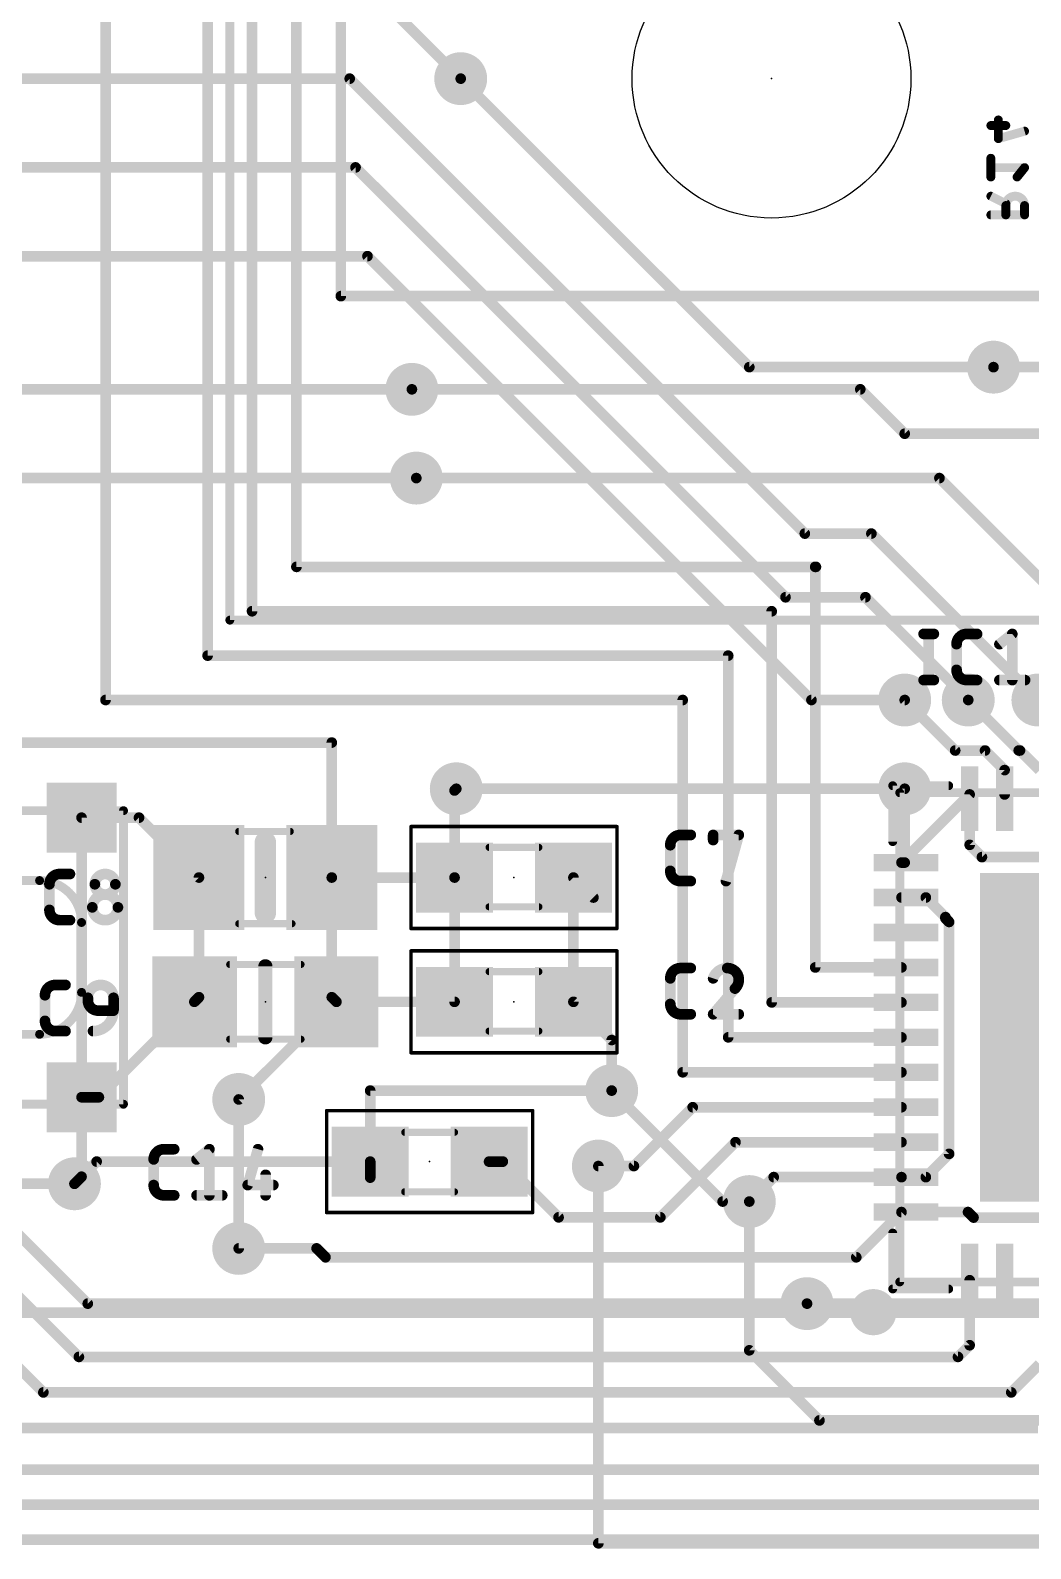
# Model space of a CAD drawing. Extents: x -5 to 151, y -26 to 100.
# Drawn here: x 58.62 to 72.92, y 1.19 to 22.92 of the extents above; entities that cross this region are included whole.
import ezdxf

# ---------------------------------------------------------------- set-up
doc = ezdxf.new("R2010")
doc.units = 0
for name, color, linetype in [('1', 12, 'CONTINUOUS'), ('16', 132, 'CONTINUOUS'), ('18', 110, 'CONTINUOUS'), ('20', 31, 'CONTINUOUS'), ('21', 253, 'CONTINUOUS'), ('23', 53, 'CONTINUOUS'), ('25', 253, 'CONTINUOUS'), ('26', 253, 'CONTINUOUS'), ('39', 12, 'CONTINUOUS'), ('51', 253, 'CONTINUOUS')]:
    doc.layers.add(name, color=color, linetype=linetype)

# ---------------------------------------------------------------- blocks, each defined once
blk = doc.blocks.new('RECT')
blk.add_solid([(-0.5, -0.5), (0.5, -0.5), (-0.5, 0.5), (0.5, 0.5)])
blk = doc.blocks.new('ROUNDV')
at = {"const_width": 0.5}
blk.add_lwpolyline([(0, -0.25, 1), (0, 0.25, 1), (0, -0.25)], format="xyb", dxfattribs=at)

msp = doc.modelspace()

# ---------------------------------------------------------------- linework, layer by layer
at = {"layer": '1', "const_width": 0.1524}
for points in [[(63.0555, 87.4395), (63.0555, 19.1135)], [(62.4205, 15.24), (62.4205, 72.39)], [(61.7855, 46.99), (61.7855, 14.605)], [(61.1505, 13.97), (61.1505, 35.56)], [(59.69, 13.335), (59.69, 24.765)], [(64.77, 22.225), (63.6905, 23.3045)], [(80.645, 19.1135), (63.0555, 19.1135)], [(74.93, 18.0975), (72.39, 18.0975)], [(64.0715, 17.78), (70.485, 17.78)], [(70.485, 17.78), (71.12, 17.145)], [(71.12, 17.145), (73.2482, 17.145)], [(71.617, 16.51), (64.135, 16.51)], [(74.5406, 13.5864), (71.617, 16.51)], [(69.8401, 15.24), (62.4205, 15.24)], [(69.8401, 15.24), (69.85, 15.24)], [(69.8401, 9.509), (69.8401, 15.24)], [(69.2178, 14.605), (61.7855, 14.605)], [(69.2178, 9.009), (69.2178, 14.605)], [(68.5955, 13.97), (61.1505, 13.97)], [(68.5955, 8.509), (68.5955, 13.97)], [(67.945, 13.335), (59.69, 13.335)], [(67.945, 8.009), (67.945, 13.335)], [(71.8424, 12.6126), (71.12, 13.335)], [(72.0288, 13.335), (72.7512, 12.6126)], [(33.655, 12.7261), (62.926, 12.7261)], [(62.926, 12.7261), (62.926, 10.795)], [(71.8424, 12.6126), (72.2687, 12.6126)], [(72.2687, 12.6126), (72.549, 12.3323)], [(72.7512, 12.6126), (72.7687, 12.6126)], [(72.7687, 12.6126), (73.049, 12.3323)], [(72.549, 12.3323), (72.549, 11.984)], [(64.7065, 12.065), (64.682, 12.0405)], [(64.682, 12.0405), (64.682, 10.795)], [(71.074, 11.009), (72.049, 11.984)], [(71.12, 12.065), (71.12, 11.009)], [(72.049, 11.984), (72.049, 11.263)], [(59.347, 11.652), (60.169, 11.652)], [(59.347, 11.652), (59.347, 7.652)], [(60.169, 11.652), (61.026, 10.795)], [(72.049, 11.263), (72.2244, 11.0876)], [(71.12, 11.009), (71.074, 11.009)], [(72.2244, 11.0876), (76.3656, 11.0876)], [(59.309, 3.937), (52.451, 10.795)], [(61.026, 10.795), (61.026, 9.083)], [(62.926, 9.083), (62.926, 10.795)], [(62.926, 10.795), (64.682, 10.795)], [(64.682, 10.795), (64.682, 9.017)], [(66.382, 10.795), (66.382, 9.017)], [(66.382, 10.795), (66.668, 10.509)], [(71.074, 10.509), (71.4223, 10.509)], [(71.4223, 10.509), (71.7026, 10.2287)], [(52.07, 10.16), (58.801, 3.429)], [(71.7026, 10.2287), (71.7026, 10.2124)], [(71.7026, 10.2124), (71.755, 10.16)], [(71.755, 10.16), (71.755, 6.8417)], [(71.074, 9.509), (69.8401, 9.509)], [(61.026, 9.083), (60.96, 9.017)], [(62.992, 9.017), (62.926, 9.083)], [(60.96, 9.017), (59.595, 7.652)], [(61.595, 7.62), (62.992, 9.017)], [(62.992, 9.017), (64.682, 9.017)], [(66.929, 8.47), (66.382, 9.017)], [(71.074, 9.009), (69.2178, 9.009)], [(66.929, 8.47), (66.929, 7.747)], [(71.074, 8.509), (68.5955, 8.509)], [(71.074, 8.009), (67.945, 8.009)], [(66.929, 7.747), (63.4755, 7.747)], [(63.4755, 6.731), (63.4755, 7.747)], [(59.595, 7.652), (59.347, 7.652)], [(59.347, 7.652), (59.347, 6.515)], [(67.2465, 6.6675), (68.088, 7.509)], [(68.088, 7.509), (71.074, 7.509)], [(67.6249, 5.9337), (68.7002, 7.009)], [(68.7002, 7.009), (71.074, 7.009)], [(59.2455, 6.4135), (59.563, 6.731)], [(63.4755, 6.731), (59.563, 6.731)], [(63.4755, 6.5015), (63.4755, 6.731)], [(65.1755, 6.731), (65.3723, 6.731)], [(65.3723, 6.731), (66.1697, 5.9337)], [(66.7385, 6.6675), (67.2465, 6.6675)], [(71.755, 6.8417), (71.4223, 6.509)], [(59.347, 6.515), (59.2455, 6.4135)], [(69.247, 6.509), (68.8975, 6.1595)], [(71.074, 6.509), (69.247, 6.509)], [(71.4223, 6.509), (71.074, 6.509)], [(57.785, 6.35), (59.436, 4.699)], [(71.074, 6.009), (70.4272, 5.3622)], [(71.074, 6.009), (72.0257, 6.009)], [(72.0257, 6.009), (72.1043, 5.9304)], [(66.1697, 5.9337), (67.6249, 5.9337)], [(72.1043, 5.9304), (74.2066, 5.9304)], [(62.709, 5.4892), (61.595, 5.4892)], [(62.836, 5.3622), (62.709, 5.4892)], [(70.4272, 5.3622), (62.836, 5.3622)], [(72.049, 5.034), (72.049, 4.104)], [(59.436, 4.699), (69.723, 4.699)], [(72.049, 4.104), (71.882, 3.937)], [(71.882, 3.937), (59.309, 3.937)], [(73.049, 3.834), (72.644, 3.429)], [(72.644, 3.429), (58.801, 3.429)], [(73.025, 2.921), (58.42, 2.921)], [(76.0235, 2.3222), (58.1298, 2.3222)], [(76.2306, 1.8222), (57.8678, 1.8222)], [(76.4377, 1.3222), (57.4788, 1.3222)]]:
    msp.add_lwpolyline(points, dxfattribs=at)
at = {"layer": '1', "const_width": 0.0762}
for points in [[(64.7431, 22.1981, 1), (64.7969, 22.2519)], [(63.0555, 19.1516, 1), (63.0555, 19.0754)], [(63.0174, 19.1135, 1), (63.0936, 19.1135)], [(72.39, 18.1356, 1), (72.39, 18.0594)], [(64.0715, 17.8181, 1), (64.0715, 17.7419)], [(70.5119, 17.8069, 1), (70.4581, 17.7531)], [(70.485, 17.7419, 1), (70.485, 17.8181)], [(71.12, 17.1831, 1), (71.12, 17.1069)], [(71.0931, 17.1181, 1), (71.1469, 17.1719)], [(64.135, 16.5481, 1), (64.135, 16.4719)], [(71.6439, 16.5369, 1), (71.59, 16.4831)], [(71.617, 16.4719, 1), (71.617, 16.5481)], [(62.4205, 15.2781, 1), (62.4205, 15.2019)], [(62.3824, 15.24, 1), (62.4586, 15.24)], [(69.8401, 15.2781, 1), (69.8401, 15.2019)], [(69.8782, 15.24, 1), (69.802, 15.24)], [(69.8401, 15.2019, 1), (69.8401, 15.2781)], [(69.85, 15.2019, 1), (69.85, 15.2781)], [(61.7855, 14.6431, 1), (61.7855, 14.5669)], [(61.7474, 14.605, 1), (61.8236, 14.605)], [(69.2559, 14.605, 1), (69.1797, 14.605)], [(69.2178, 14.5669, 1), (69.2178, 14.6431)], [(61.1505, 14.0081, 1), (61.1505, 13.9319)], [(61.1124, 13.97, 1), (61.1886, 13.97)], [(68.6336, 13.97, 1), (68.5574, 13.97)], [(68.5955, 13.9319, 1), (68.5955, 14.0081)], [(59.69, 13.3731, 1), (59.69, 13.2969)], [(59.6519, 13.335, 1), (59.7281, 13.335)], [(67.9831, 13.335, 1), (67.9069, 13.335)], [(67.945, 13.2969, 1), (67.945, 13.3731)], [(71.1469, 13.3619, 1), (71.0931, 13.3081)], [(72.0557, 13.3619, 1), (72.0019, 13.3081)], [(62.9641, 12.7261, 1), (62.8879, 12.7261)], [(62.926, 12.688, 1), (62.926, 12.7642)], [(71.8424, 12.6507, 1), (71.8424, 12.5745)], [(71.8155, 12.5857, 1), (71.8693, 12.6395)], [(72.2956, 12.6395, 1), (72.2417, 12.5857)], [(72.2687, 12.5745, 1), (72.2687, 12.6507)], [(72.7512, 12.6507, 1), (72.7512, 12.5745)], [(72.7243, 12.5857, 1), (72.7781, 12.6395)], [(72.7956, 12.6395, 1), (72.7417, 12.5857)], [(72.7687, 12.5745, 1), (72.7687, 12.6507)], [(72.5871, 12.3323, 1), (72.5109, 12.3323)], [(72.5221, 12.3053, 1), (72.5759, 12.3592)], [(64.7201, 12.0405, 1), (64.6439, 12.0405)], [(64.6551, 12.0674, 1), (64.7089, 12.0136)], [(64.7334, 12.0381, 1), (64.6796, 12.0919)], [(71.1581, 12.065, 1), (71.0819, 12.065)], [(72.0871, 11.984, 1), (72.0109, 11.984)], [(72.0759, 11.9571, 1), (72.0221, 12.0109)], [(72.5109, 11.984, 1), (72.5871, 11.984)], [(59.347, 11.6901, 1), (59.347, 11.6139)], [(59.3851, 11.652, 1), (59.3089, 11.652)], [(60.1959, 11.6789, 1), (60.1421, 11.6251)], [(60.169, 11.6139, 1), (60.169, 11.6901)], [(72.0109, 11.263, 1), (72.0871, 11.263)], [(72.0759, 11.2899, 1), (72.0221, 11.2361)], [(71.074, 11.0471, 1), (71.074, 10.9709)], [(71.12, 10.9709, 1), (71.12, 11.0471)], [(72.2244, 11.1257, 1), (72.2244, 11.0495)], [(72.1975, 11.0607, 1), (72.2513, 11.1145)], [(61.0641, 10.795, 1), (60.9879, 10.795)], [(62.9641, 10.795, 1), (62.8879, 10.795)], [(62.926, 10.8331, 1), (62.926, 10.7569)], [(64.7201, 10.795, 1), (64.6439, 10.795)], [(64.682, 10.7569, 1), (64.682, 10.8331)], [(66.4201, 10.795, 1), (66.3439, 10.795)], [(66.4089, 10.8219, 1), (66.3551, 10.7681)], [(71.0471, 11.0359, 1), (71.1009, 10.9821)], [(71.0819, 11.009, 1), (71.1581, 11.009)], [(60.9991, 10.7681, 1), (61.0529, 10.8219)], [(62.8879, 10.795, 1), (62.9641, 10.795)], [(64.6439, 10.795, 1), (64.7201, 10.795)], [(66.6411, 10.4821, 1), (66.6949, 10.5359)], [(71.074, 10.5471, 1), (71.074, 10.4709)], [(71.4492, 10.5359, 1), (71.3953, 10.4821)], [(71.4223, 10.4709, 1), (71.4223, 10.5471)], [(71.7407, 10.2287, 1), (71.6645, 10.2287)], [(71.6645, 10.2124, 1), (71.7407, 10.2124)], [(71.7295, 10.2393, 1), (71.6757, 10.1855)], [(71.6757, 10.2017, 1), (71.7295, 10.2556)], [(71.7931, 10.16, 1), (71.7169, 10.16)], [(71.7281, 10.1331, 1), (71.7819, 10.1869)], [(69.8401, 9.5471, 1), (69.8401, 9.4709)], [(71.074, 9.4709, 1), (71.074, 9.5471)], [(69.802, 9.509, 1), (69.8782, 9.509)], [(61.0529, 9.0561, 1), (60.9991, 9.1099)], [(62.9529, 9.1099, 1), (62.8991, 9.0561)], [(60.9331, 9.0439, 1), (60.9869, 8.9901)], [(60.9869, 8.9901, 1), (60.9331, 9.0439)], [(60.9879, 9.083, 1), (61.0641, 9.083)], [(62.8879, 9.083, 1), (62.9641, 9.083)], [(62.992, 9.0551, 1), (62.992, 8.9789)], [(63.0189, 8.9901, 1), (62.9651, 9.0439)], [(62.9651, 8.9901, 1), (63.0189, 9.0439)], [(64.6439, 9.017, 1), (64.7201, 9.017)], [(64.682, 8.9789, 1), (64.682, 9.0551)], [(66.3439, 9.017, 1), (66.4201, 9.017)], [(66.4089, 9.0439, 1), (66.3551, 8.9901)], [(69.2178, 9.0471, 1), (69.2178, 8.9709)], [(69.1797, 9.009, 1), (69.2559, 9.009)], [(71.074, 8.9709, 1), (71.074, 9.0471)], [(66.9671, 8.47, 1), (66.8909, 8.47)], [(66.9021, 8.4431, 1), (66.9559, 8.4969)], [(68.5955, 8.5471, 1), (68.5955, 8.4709)], [(68.5574, 8.509, 1), (68.6336, 8.509)], [(71.074, 8.4709, 1), (71.074, 8.5471)], [(67.945, 8.0471, 1), (67.945, 7.9709)], [(67.9069, 8.009, 1), (67.9831, 8.009)], [(71.074, 7.9709, 1), (71.074, 8.0471)], [(63.4755, 7.7851, 1), (63.4755, 7.7089)], [(63.5136, 7.747, 1), (63.4374, 7.747)], [(66.929, 7.7089, 1), (66.929, 7.7851)], [(59.347, 7.6901, 1), (59.347, 7.6139)], [(59.3851, 7.652, 1), (59.3089, 7.652)], [(59.3089, 7.652, 1), (59.3851, 7.652)], [(59.5681, 7.6789, 1), (59.6219, 7.6251)], [(59.595, 7.6139, 1), (59.595, 7.6901)], [(61.5681, 7.6469, 1), (61.6219, 7.5931)], [(66.8909, 7.747, 1), (66.9671, 7.747)], [(68.088, 7.5471, 1), (68.088, 7.4709)], [(68.1149, 7.4821, 1), (68.0611, 7.5359)], [(71.074, 7.4709, 1), (71.074, 7.5471)], [(68.7002, 7.0471, 1), (68.7002, 6.9709)], [(68.7271, 6.9821, 1), (68.6732, 7.0359)], [(71.074, 6.9709, 1), (71.074, 7.0471)], [(59.563, 6.7691, 1), (59.563, 6.6929)], [(59.5899, 6.7041, 1), (59.5361, 6.7579)], [(63.5136, 6.731, 1), (63.4374, 6.731)], [(63.4374, 6.731, 1), (63.5136, 6.731)], [(63.4755, 6.6929, 1), (63.4755, 6.7691)], [(65.1755, 6.7691, 1), (65.1755, 6.6929)], [(65.3993, 6.7579, 1), (65.3454, 6.7041)], [(65.3723, 6.6929, 1), (65.3723, 6.7691)], [(66.7385, 6.7056, 1), (66.7385, 6.6294)], [(67.2465, 6.6294, 1), (67.2465, 6.7056)], [(71.7169, 6.8417, 1), (71.7931, 6.8417)], [(71.7819, 6.8148, 1), (71.7281, 6.8687)], [(59.3089, 6.515, 1), (59.3851, 6.515)], [(59.3739, 6.4881, 1), (59.3201, 6.5419)], [(63.4374, 6.5015, 1), (63.5136, 6.5015)], [(67.2196, 6.6944, 1), (67.2734, 6.6406)], [(69.247, 6.5471, 1), (69.247, 6.4709)], [(69.2739, 6.4821, 1), (69.2201, 6.5359)], [(71.074, 6.5471, 1), (71.074, 6.4709)], [(71.074, 6.4709, 1), (71.074, 6.5471)], [(71.3953, 6.5359, 1), (71.4492, 6.4821)], [(71.4223, 6.4709, 1), (71.4223, 6.5471)], [(59.2186, 6.4404, 1), (59.2724, 6.3866)], [(59.2186, 6.4404, 1), (59.2724, 6.3866)], [(68.8706, 6.1864, 1), (68.9244, 6.1326)], [(71.074, 6.0471, 1), (71.074, 5.9709)], [(71.1009, 5.9821, 1), (71.0471, 6.0359)], [(72.0527, 6.0359, 1), (71.9988, 5.9821)], [(72.0257, 5.9709, 1), (72.0257, 6.0471)], [(66.1697, 5.9718, 1), (66.1697, 5.8956)], [(66.1427, 5.9068, 1), (66.1966, 5.9606)], [(67.5979, 5.9606, 1), (67.6518, 5.9068)], [(67.6249, 5.8956, 1), (67.6249, 5.9718)], [(72.1043, 5.9685, 1), (72.1043, 5.8923)], [(72.0774, 5.9035, 1), (72.1313, 5.9573)], [(61.595, 5.5273, 1), (61.595, 5.4511)], [(62.736, 5.5161, 1), (62.6821, 5.4623)], [(62.709, 5.4511, 1), (62.709, 5.5273)], [(62.836, 5.4003, 1), (62.836, 5.3241)], [(70.4272, 5.3241, 1), (70.4272, 5.4003)], [(62.8091, 5.3353, 1), (62.863, 5.3891)], [(70.4003, 5.3891, 1), (70.4541, 5.3353)], [(72.0871, 5.034, 1), (72.0109, 5.034)], [(59.436, 4.7371, 1), (59.436, 4.6609)], [(59.4091, 4.6721, 1), (59.4629, 4.7259)], [(69.723, 4.6609, 1), (69.723, 4.7371)], [(72.0109, 4.104, 1), (72.0871, 4.104)], [(72.0759, 4.0771, 1), (72.0221, 4.1309)], [(59.309, 3.9751, 1), (59.309, 3.8989)], [(59.2821, 3.9101, 1), (59.3359, 3.9639)], [(71.8551, 3.9639, 1), (71.9089, 3.9101)], [(71.882, 3.8989, 1), (71.882, 3.9751)], [(58.801, 3.4671, 1), (58.801, 3.3909)], [(58.7741, 3.4021, 1), (58.8279, 3.4559)], [(72.6171, 3.4559, 1), (72.6709, 3.4021)], [(72.644, 3.3909, 1), (72.644, 3.4671)]]:
    msp.add_lwpolyline(points, format="xyb", dxfattribs=at)
at = {"layer": '16', "const_width": 0.1524}
for points in [[(56.73, 22.225), (63.1825, 22.225)], [(69.6912, 15.7163), (63.1825, 22.225)], [(68.8975, 18.0975), (64.77, 22.225)], [(45.935, 20.955), (63.2658, 20.955)], [(69.4154, 14.8054), (63.2658, 20.955)], [(40.22, 19.685), (63.4365, 19.685)], [(69.7865, 13.335), (63.4365, 19.685)], [(72.39, 18.0975), (68.8975, 18.0975)], [(64.0715, 17.78), (32.0576, 17.78)], [(64.135, 16.51), (33.401, 16.51)], [(70.6437, 15.7163), (69.6912, 15.7163)], [(73.025, 13.335), (70.6437, 15.7163)], [(70.5584, 14.8054), (69.4154, 14.8054)], [(72.0288, 13.335), (70.5584, 14.8054)], [(69.7865, 13.335), (71.12, 13.335)], [(64.7065, 12.065), (71.12, 12.065)], [(68.5165, 6.1595), (66.929, 7.747)], [(61.595, 5.4892), (61.595, 7.62)], [(66.7385, 6.6675), (66.7385, 1.27)], [(59.2455, 6.4135), (33.0835, 6.4135)], [(68.8975, 6.1595), (68.5165, 6.1595)], [(68.8975, 4.0313), (68.8975, 6.1595)], [(0, 4.572), (82.55, 4.572)], [(69.723, 4.699), (80.264, 4.699)], [(69.9006, 3.0282), (68.8975, 4.0313)], [(74.168, 3.0282), (69.9006, 3.0282)], [(88.9, 1.27), (66.7385, 1.27)]]:
    msp.add_lwpolyline(points, dxfattribs=at)
at = {"layer": '16', "const_width": 0.0762}
for points in [[(63.2094, 22.2519, 1), (63.1556, 22.1981)], [(63.1825, 22.1869, 1), (63.1825, 22.2631)], [(64.7969, 22.2519, 1), (64.7431, 22.1981)], [(63.2927, 20.9819, 1), (63.2389, 20.9281)], [(63.2658, 20.9169, 1), (63.2658, 20.9931)], [(63.4634, 19.7119, 1), (63.4096, 19.6581)], [(63.4365, 19.6469, 1), (63.4365, 19.7231)], [(68.8975, 18.1356, 1), (68.8975, 18.0594)], [(68.8706, 18.0706, 1), (68.9244, 18.1244)], [(72.39, 18.0594, 1), (72.39, 18.1356)], [(64.0715, 17.7419, 1), (64.0715, 17.8181)], [(64.135, 16.4719, 1), (64.135, 16.5481)], [(69.6912, 15.7544, 1), (69.6912, 15.6782)], [(69.6643, 15.6893, 1), (69.7182, 15.7432)], [(70.6707, 15.7432, 1), (70.6168, 15.6893)], [(70.6437, 15.6782, 1), (70.6437, 15.7544)], [(69.4154, 14.8435, 1), (69.4154, 14.7673)], [(69.3885, 14.7785, 1), (69.4423, 14.8323)], [(70.5853, 14.8323, 1), (70.5315, 14.7785)], [(70.5584, 14.7673, 1), (70.5584, 14.8435)], [(69.7865, 13.3731, 1), (69.7865, 13.2969)], [(69.7596, 13.3081, 1), (69.8134, 13.3619)], [(71.12, 13.2969, 1), (71.12, 13.3731)], [(72.0019, 13.3081, 1), (72.0557, 13.3619)], [(64.7065, 12.1031, 1), (64.7065, 12.0269)], [(71.12, 12.0269, 1), (71.12, 12.1031)], [(66.9559, 7.7739, 1), (66.9021, 7.7201)], [(61.6331, 7.62, 1), (61.5569, 7.62)], [(66.7766, 6.6675, 1), (66.7004, 6.6675)], [(59.2455, 6.3754, 1), (59.2455, 6.4516)], [(68.5165, 6.1976, 1), (68.5165, 6.1214)], [(68.4896, 6.1326, 1), (68.5434, 6.1864)], [(68.9356, 6.1595, 1), (68.8594, 6.1595)], [(68.8975, 6.1214, 1), (68.8975, 6.1976)], [(61.5569, 5.4892, 1), (61.6331, 5.4892)], [(69.723, 4.7371, 1), (69.723, 4.6609)], [(68.9244, 4.0583, 1), (68.8706, 4.0044)], [(68.8594, 4.0313, 1), (68.9356, 4.0313)], [(69.9006, 3.0663, 1), (69.9006, 2.9901)], [(69.8737, 3.0013, 1), (69.9276, 3.0551)], [(66.7385, 1.3081, 1), (66.7385, 1.2319)], [(66.7004, 1.27, 1), (66.7766, 1.27)]]:
    msp.add_lwpolyline(points, format="xyb", dxfattribs=at)
at = {"layer": '20'}
msp.add_circle((69.215, 22.225), 1.9939, dxfattribs=at)
at = {"layer": '21'}
for points, const_width in [([(70.949, 12.1408, 1), (70.949, 12.0772)], 0.0635), ([(70.9808, 12.109, 1), (70.9172, 12.109)], 0.0635), ([(71.749, 12.0772, 1), (71.749, 12.1408)], 0.0635), ([(59.9788, 11.752, 1), (59.9153, 11.752)], 0.0635), ([(59.947, 11.7203, 1), (59.947, 11.7838)], 0.0635), ([(62.0522, 11.303, 1), (61.8998, 11.303)], 0.1524), ([(70.9172, 11.309, 1), (70.9808, 11.309)], 0.0635), ([(59.347, 10.152, 0.4142), (58.747, 10.752)], 0.127), ([(58.747, 10.7838, 1), (58.747, 10.7203)], 0.0635), ([(58.747, 10.7203, 1), (58.747, 10.7838)], 0.0635), ([(59.3788, 10.152, 1), (59.3152, 10.152)], 0.0635), ([(61.8998, 10.287, 1), (62.0522, 10.287)], 0.1524), ([(59.3152, 10.152, 1), (59.3788, 10.152)], 0.0635), ([(62.0268, 9.525, 1), (61.9252, 9.525)], 0.1016), ([(58.747, 8.552, 0.4142), (59.347, 9.152)], 0.127), ([(59.3788, 9.152, 1), (59.3152, 9.152)], 0.0635), ([(59.3152, 9.152, 1), (59.3788, 9.152)], 0.0635), ([(58.747, 8.5838, 1), (58.747, 8.5202)], 0.0635), ([(58.747, 8.5202, 1), (58.747, 8.5838)], 0.0635), ([(61.9252, 8.509, 1), (62.0268, 8.509)], 0.1016), ([(59.947, 7.5203, 1), (59.947, 7.5838)], 0.0635), ([(59.9153, 7.552, 1), (59.9788, 7.552)], 0.0635), ([(70.9808, 5.709, 1), (70.9172, 5.709)], 0.0635), ([(70.671, 4.45, 1), (70.671, 4.704, 1), (70.671, 4.45)], 0.4064), ([(70.9172, 4.909, 1), (70.9808, 4.909)], 0.0635), ([(70.949, 4.9407, 1), (70.949, 4.8773)], 0.0635), ([(71.749, 4.8773, 1), (71.749, 4.9407)], 0.0635)]:
    msp.add_lwpolyline(points, format="xyb", dxfattribs=dict(at, const_width=const_width))
for points, const_width in [([(71.749, 12.109), (70.949, 12.109)], 0.127), ([(70.949, 12.109), (70.949, 11.309)], 0.127), ([(57.147, 11.752), (59.947, 11.752)], 0.127), ([(59.947, 11.752), (59.947, 7.552)], 0.127), ([(61.976, 10.287), (61.976, 11.303)], 0.3048), ([(58.347, 10.752), (58.747, 10.752)], 0.127), ([(59.347, 10.152), (59.347, 9.152)], 0.127), ([(61.976, 8.509), (61.976, 9.525)], 0.2032), ([(58.747, 8.552), (58.347, 8.552)], 0.127), ([(59.947, 7.552), (57.147, 7.552)], 0.127), ([(70.949, 5.709), (70.949, 4.909)], 0.127), ([(70.949, 4.909), (71.749, 4.909)], 0.127)]:
    msp.add_lwpolyline(points, dxfattribs=dict(at, const_width=const_width))
at = {"layer": '23'}
for p in [(69.215, 22.225), (61.976, 10.795), (65.532, 10.795), (61.976, 9.017), (65.532, 9.017), (64.3255, 6.731)]:
    msp.add_point(p, dxfattribs=at)
at = {"layer": '25', "const_width": 0.1524}
for points in [[(71.3902, 14.2806), (71.537, 14.2806)], [(71.4636, 14.2806), (71.4636, 13.6202)], [(72.0085, 14.2806), (72.1553, 14.2806)], [(72.4749, 14.1338), (72.6584, 14.2806)], [(72.6584, 14.2806), (72.6584, 13.6202)], [(71.8618, 13.767), (71.8618, 14.1338)], [(71.3902, 13.6202), (71.537, 13.6202)], [(72.1553, 13.6202), (72.0085, 13.6202)], [(72.4749, 13.6202), (72.8418, 13.6202)], [(67.7672, 10.891), (67.7672, 11.2578)], [(67.914, 11.4046), (68.0607, 11.4046)], [(68.3804, 11.3312), (68.3804, 11.4046)], [(68.3804, 11.4046), (68.7472, 11.4046)], [(68.7472, 11.4046), (68.5638, 10.7442)], [(59.0345, 10.8458), (59.1813, 10.8458)], [(58.8878, 10.3322), (58.8878, 10.699)], [(68.0607, 10.7442), (67.914, 10.7442)], [(59.1813, 10.1854), (59.0345, 10.1854)], [(67.914, 9.4996), (68.0607, 9.4996)], [(67.7672, 8.986), (67.7672, 9.3528)], [(58.8243, 8.7447), (58.8243, 9.1115)], [(58.971, 9.2583), (59.1178, 9.2583)], [(59.4374, 9.0382), (59.4374, 9.0749)], [(59.8043, 9.0749), (59.8043, 8.8914)], [(68.6922, 9.2061), (68.3804, 8.8392)], [(59.8043, 8.8914), (59.5842, 8.8914)], [(68.0607, 8.8392), (67.914, 8.8392)], [(68.3804, 8.8392), (68.7472, 8.8392)], [(59.1178, 8.5979), (58.971, 8.5979)], [(60.5255, 6.9088), (60.6723, 6.9088)], [(60.9919, 6.762), (61.1753, 6.9088)], [(61.1753, 6.9088), (61.1753, 6.2484)], [(61.8702, 6.9088), (61.7234, 6.3952)], [(60.3787, 6.3952), (60.3787, 6.762)], [(61.9802, 6.5419), (61.9802, 6.2484)], [(60.6723, 6.2484), (60.5255, 6.2484)], [(60.9919, 6.2484), (61.3588, 6.2484)], [(61.7234, 6.3952), (62.0903, 6.3952)]]:
    msp.add_lwpolyline(points, dxfattribs=at)
at = {"layer": '25'}
for points, const_width in [([(71.3902, 14.3187, 1), (71.3902, 14.2425)], 0.0762), ([(71.5017, 14.2806, 1), (71.4255, 14.2806)], 0.0762), ([(71.537, 14.2425, 1), (71.537, 14.3187)], 0.0762), ([(72.0085, 14.2806, 0.4142), (71.8618, 14.1338)], 0.1524), ([(72.0085, 14.3187, 1), (72.0085, 14.2425)], 0.0762), ([(72.0085, 14.2425, 1), (72.0085, 14.3187)], 0.0762), ([(72.1553, 14.2425, 1), (72.1553, 14.3187)], 0.0762), ([(72.6965, 14.2806, 1), (72.6203, 14.2806)], 0.0762), ([(72.6822, 14.2508, 1), (72.6346, 14.3104)], 0.0762), ([(71.8999, 14.1338, 1), (71.8237, 14.1338)], 0.0762), ([(71.8237, 14.1338, 1), (71.8999, 14.1338)], 0.0762), ([(72.4511, 14.1636, 1), (72.4987, 14.1041)], 0.0762), ([(71.3902, 13.6583, 1), (71.3902, 13.5821)], 0.0762), ([(71.537, 13.5821, 1), (71.537, 13.6583)], 0.0762), ([(71.8618, 13.767, 0.4142), (72.0085, 13.6202)], 0.1524), ([(71.8999, 13.767, 1), (71.8237, 13.767)], 0.0762), ([(71.8237, 13.767, 1), (71.8999, 13.767)], 0.0762), ([(72.0085, 13.6583, 1), (72.0085, 13.5821)], 0.0762), ([(72.0085, 13.5821, 1), (72.0085, 13.6583)], 0.0762), ([(72.1553, 13.5821, 1), (72.1553, 13.6583)], 0.0762), ([(72.4749, 13.6583, 1), (72.4749, 13.5821)], 0.0762), ([(72.8418, 13.5821, 1), (72.8418, 13.6583)], 0.0762), ([(71.4255, 13.6202, 1), (71.5017, 13.6202)], 0.0762), ([(72.6203, 13.6202, 1), (72.6965, 13.6202)], 0.0762), ([(67.914, 11.4046, 0.4142), (67.7672, 11.2578)], 0.1524), ([(67.8053, 11.2578, 1), (67.7291, 11.2578)], 0.0762), ([(67.7291, 11.2578, 1), (67.8053, 11.2578)], 0.0762), ([(67.914, 11.4427, 1), (67.914, 11.3665)], 0.0762), ([(67.914, 11.3665, 1), (67.914, 11.4427)], 0.0762), ([(68.0607, 11.3665, 1), (68.0607, 11.4427)], 0.0762), ([(68.4185, 11.4046, 1), (68.3423, 11.4046)], 0.0762), ([(68.3804, 11.4427, 1), (68.3804, 11.3665)], 0.0762), ([(68.3423, 11.3312, 1), (68.4185, 11.3312)], 0.0762), ([(68.7839, 11.3944, 1), (68.7105, 11.4148)], 0.0762), ([(68.7472, 11.3665, 1), (68.7472, 11.4427)], 0.0762), ([(59.0345, 10.8458, 0.4142), (58.8878, 10.699)], 0.1524), ([(59.0345, 10.8839, 1), (59.0345, 10.8077)], 0.0762), ([(59.0345, 10.8077, 1), (59.0345, 10.8839)], 0.0762), ([(59.1813, 10.8077, 1), (59.1813, 10.8839)], 0.0762), ([(59.8311, 10.699, 1), (59.5376, 10.699)], 0.1524), ([(67.7672, 10.891, 0.4142), (67.914, 10.7442)], 0.1524), ([(67.8053, 10.891, 1), (67.7291, 10.891)], 0.0762), ([(67.7291, 10.891, 1), (67.8053, 10.891)], 0.0762), ([(58.9259, 10.699, 1), (58.8497, 10.699)], 0.0762), ([(58.8497, 10.699, 1), (58.9259, 10.699)], 0.0762), ([(59.5376, 10.699, 1), (59.8311, 10.699)], 0.1524), ([(59.5757, 10.699, 1), (59.4995, 10.699)], 0.0762), ([(59.4995, 10.699, 1), (59.5757, 10.699)], 0.0762), ([(59.8692, 10.699, 1), (59.793, 10.699)], 0.0762), ([(59.793, 10.699, 1), (59.8692, 10.699)], 0.0762), ([(67.914, 10.7823, 1), (67.914, 10.7061)], 0.0762), ([(67.914, 10.7061, 1), (67.914, 10.7823)], 0.0762), ([(68.0607, 10.7061, 1), (68.0607, 10.7823)], 0.0762), ([(68.5271, 10.7544, 1), (68.6005, 10.734)], 0.0762), ([(59.8678, 10.3688, 1), (59.5009, 10.3688)], 0.1524), ([(59.5009, 10.3688, 1), (59.8678, 10.3688)], 0.1524), ([(59.539, 10.3688, 1), (59.4628, 10.3688)], 0.0762), ([(59.9059, 10.3688, 1), (59.8297, 10.3688)], 0.0762), ([(58.8878, 10.3322, 0.4142), (59.0345, 10.1854)], 0.1524), ([(58.9259, 10.3322, 1), (58.8497, 10.3322)], 0.0762), ([(58.8497, 10.3322, 1), (58.9259, 10.3322)], 0.0762), ([(59.0345, 10.2235, 1), (59.0345, 10.1473)], 0.0762), ([(59.0345, 10.1473, 1), (59.0345, 10.2235)], 0.0762), ([(59.1813, 10.1473, 1), (59.1813, 10.2235)], 0.0762), ([(59.4628, 10.3688, 1), (59.539, 10.3688)], 0.0762), ([(59.8297, 10.3688, 1), (59.9059, 10.3688)], 0.0762), ([(67.914, 9.4996, 0.4142), (67.7672, 9.3528)], 0.1524), ([(67.914, 9.5377, 1), (67.914, 9.4615)], 0.0762), ([(67.914, 9.4615, 1), (67.914, 9.5377)], 0.0762), ([(68.0607, 9.4615, 1), (68.0607, 9.5377)], 0.0762), ([(68.5821, 9.4996, 0.3252), (68.3804, 9.3528)], 0.1524), ([(68.7472, 9.3345, 0.4142), (68.5821, 9.4996)], 0.1524), ([(68.5821, 9.5377, 1), (68.5821, 9.4615)], 0.0762), ([(68.5821, 9.4615, 1), (68.5821, 9.5377)], 0.0762), ([(67.8053, 9.3528, 1), (67.7291, 9.3528)], 0.0762), ([(67.7291, 9.3528, 1), (67.8053, 9.3528)], 0.0762), ([(68.3441, 9.3646, 1), (68.4166, 9.3411)], 0.0762), ([(68.6922, 9.2061, 0.2053), (68.7472, 9.3345)], 0.1524), ([(68.7853, 9.3345, 1), (68.7091, 9.3345)], 0.0762), ([(68.7091, 9.3345, 1), (68.7853, 9.3345)], 0.0762), ([(58.971, 9.2583, 0.4142), (58.8243, 9.1115)], 0.1524), ([(58.8624, 9.1115, 1), (58.7862, 9.1115)], 0.0762), ([(58.7862, 9.1115, 1), (58.8624, 9.1115)], 0.0762), ([(58.971, 9.2964, 1), (58.971, 9.2202)], 0.0762), ([(58.971, 9.2202, 1), (58.971, 9.2964)], 0.0762), ([(59.1178, 9.2202, 1), (59.1178, 9.2964)], 0.0762), ([(59.8043, 9.0749, 1), (59.4374, 9.0749)], 0.1524), ([(59.4755, 9.0749, 1), (59.3993, 9.0749)], 0.0762), ([(59.8424, 9.0749, 1), (59.7662, 9.0749)], 0.0762), ([(68.6659, 9.2337, 1), (68.7185, 9.1785)], 0.0762), ([(68.7212, 9.1814, 1), (68.6632, 9.2308)], 0.0762), ([(59.4374, 9.0382, 0.4142), (59.5842, 8.8914)], 0.1524), ([(59.4755, 9.0382, 1), (59.3993, 9.0382)], 0.0762), ([(59.3993, 9.0749, 1), (59.4755, 9.0749)], 0.0762), ([(59.3993, 9.0382, 1), (59.4755, 9.0382)], 0.0762), ([(59.5108, 8.5979, 0.4142), (59.8043, 8.8914)], 0.1524), ([(59.5842, 8.9295, 1), (59.5842, 8.8533)], 0.0762), ([(59.5842, 8.8533, 1), (59.5842, 8.9295)], 0.0762), ([(59.7662, 9.0749, 1), (59.8424, 9.0749)], 0.0762), ([(59.8424, 8.8914, 1), (59.7662, 8.8914)], 0.0762), ([(59.7662, 8.8914, 1), (59.8424, 8.8914)], 0.0762), ([(59.8043, 8.8533, 1), (59.8043, 8.9295)], 0.0762), ([(67.7672, 8.986, 0.4142), (67.914, 8.8392)], 0.1524), ([(67.8053, 8.986, 1), (67.7291, 8.986)], 0.0762), ([(67.7291, 8.986, 1), (67.8053, 8.986)], 0.0762), ([(67.914, 8.8773, 1), (67.914, 8.8011)], 0.0762), ([(67.914, 8.8011, 1), (67.914, 8.8773)], 0.0762), ([(68.0607, 8.8011, 1), (68.0607, 8.8773)], 0.0762), ([(68.3804, 8.8773, 1), (68.3804, 8.8011)], 0.0762), ([(68.7472, 8.8011, 1), (68.7472, 8.8773)], 0.0762), ([(58.8243, 8.7447, 0.4142), (58.971, 8.5979)], 0.1524), ([(58.8624, 8.7447, 1), (58.7862, 8.7447)], 0.0762), ([(58.7862, 8.7447, 1), (58.8624, 8.7447)], 0.0762), ([(68.3513, 8.8639, 1), (68.4094, 8.8145)], 0.0762), ([(58.971, 8.636, 1), (58.971, 8.5598)], 0.0762), ([(58.971, 8.5598, 1), (58.971, 8.636)], 0.0762), ([(59.1178, 8.5598, 1), (59.1178, 8.636)], 0.0762), ([(59.5108, 8.636, 1), (59.5108, 8.5598)], 0.0762), ([(60.5255, 6.9088, 0.4142), (60.3787, 6.762)], 0.1524), ([(60.5255, 6.9469, 1), (60.5255, 6.8707)], 0.0762), ([(60.5255, 6.8707, 1), (60.5255, 6.9469)], 0.0762), ([(60.6723, 6.8707, 1), (60.6723, 6.9469)], 0.0762), ([(61.2134, 6.9088, 1), (61.1372, 6.9088)], 0.0762), ([(61.1991, 6.879, 1), (61.1515, 6.9386)], 0.0762), ([(61.9068, 6.8983, 1), (61.8335, 6.9193)], 0.0762), ([(60.4168, 6.762, 1), (60.3406, 6.762)], 0.0762), ([(60.3406, 6.762, 1), (60.4168, 6.762)], 0.0762), ([(60.9681, 6.7918, 1), (61.0157, 6.7323)], 0.0762), ([(62.0183, 6.5419, 1), (61.9421, 6.5419)], 0.0762), ([(60.3787, 6.3952, 0.4142), (60.5255, 6.2484)], 0.1524), ([(60.4168, 6.3952, 1), (60.3406, 6.3952)], 0.0762), ([(60.3406, 6.3952, 1), (60.4168, 6.3952)], 0.0762), ([(60.5255, 6.2865, 1), (60.5255, 6.2103)], 0.0762), ([(60.5255, 6.2103, 1), (60.5255, 6.2865)], 0.0762), ([(60.6723, 6.2103, 1), (60.6723, 6.2865)], 0.0762), ([(60.9919, 6.2865, 1), (60.9919, 6.2103)], 0.0762), ([(61.3588, 6.2103, 1), (61.3588, 6.2865)], 0.0762), ([(61.7234, 6.4333, 1), (61.7234, 6.3571)], 0.0762), ([(61.6868, 6.4056, 1), (61.76, 6.3847)], 0.0762), ([(62.0903, 6.3571, 1), (62.0903, 6.4333)], 0.0762), ([(61.1372, 6.2484, 1), (61.2134, 6.2484)], 0.0762), ([(61.9421, 6.2484, 1), (62.0183, 6.2484)], 0.0762)]:
    msp.add_lwpolyline(points, format="xyb", dxfattribs=dict(at, const_width=const_width))
at = {"layer": '26', "const_width": 0.127}
for points in [[(72.5664, 21.5541), (72.3519, 21.5541)], [(72.4591, 21.3664), (72.4591, 21.6345)], [(72.8345, 21.4736), (72.4591, 21.3664)], [(72.3519, 20.8178), (72.3519, 21.0859)], [(72.8345, 20.9518), (72.3519, 20.9518)], [(72.7273, 20.8178), (72.8345, 20.9518)], [(72.3519, 20.5436), (72.5664, 20.4364)], [(72.5664, 20.4095), (72.5664, 20.2755)], [(72.8345, 20.2755), (72.8345, 20.4095)], [(72.3519, 20.2755), (72.8345, 20.2755)]]:
    msp.add_lwpolyline(points, dxfattribs=at)
at = {"layer": '26'}
for points, const_width in [([(72.3519, 21.5858, 1), (72.3519, 21.5223)], 0.0635), ([(72.4909, 21.6345, 1), (72.4274, 21.6345)], 0.0635), ([(72.5664, 21.5223, 1), (72.5664, 21.5858)], 0.0635), ([(72.8432, 21.4431, 1), (72.8258, 21.5042)], 0.0635), ([(72.4504, 21.3969, 1), (72.4679, 21.3359)], 0.0635), ([(72.4274, 21.3664, 1), (72.4909, 21.3664)], 0.0635), ([(72.3837, 21.0859, 1), (72.3201, 21.0859)], 0.0635), ([(72.3519, 20.9836, 1), (72.3519, 20.9201)], 0.0635), ([(72.7025, 20.8376, 1), (72.752, 20.7979)], 0.0635), ([(72.8593, 20.932, 1), (72.8097, 20.9716)], 0.0635), ([(72.8345, 20.9201, 1), (72.8345, 20.9836)], 0.0635), ([(72.3201, 20.8178, 1), (72.3837, 20.8178)], 0.0635), ([(72.3661, 20.572, 1), (72.3377, 20.5152)], 0.0635), ([(72.5981, 20.4095, 1), (72.5346, 20.4095)], 0.0635), ([(72.5346, 20.4095, 1), (72.5981, 20.4095)], 0.0635), ([(72.8345, 20.4095, 1), (72.5664, 20.4095)], 0.127), ([(72.5522, 20.408, 1), (72.5806, 20.4648)], 0.0635), ([(72.8663, 20.4095, 1), (72.8028, 20.4095)], 0.0635), ([(72.8028, 20.4095, 1), (72.8663, 20.4095)], 0.0635), ([(72.3519, 20.3072, 1), (72.3519, 20.2437)], 0.0635), ([(72.5346, 20.2755, 1), (72.5981, 20.2755)], 0.0635), ([(72.8028, 20.2755, 1), (72.8663, 20.2755)], 0.0635), ([(72.8345, 20.2437, 1), (72.8345, 20.3072)], 0.0635)]:
    msp.add_lwpolyline(points, format="xyb", dxfattribs=dict(at, const_width=const_width))
at = {"layer": '39', "const_width": 0.0508}
for points in [[(64.059, 11.524), (67.005, 11.524)], [(64.059, 10.066), (64.059, 11.524)], [(67.005, 11.524), (67.005, 10.066)], [(67.005, 10.066), (64.059, 10.066)], [(64.059, 9.746), (67.005, 9.746)], [(64.059, 8.288), (64.059, 9.746)], [(67.005, 9.746), (67.005, 8.288)], [(67.005, 8.288), (64.059, 8.288)], [(62.8525, 6.002), (62.8525, 7.46)], [(62.8525, 7.46), (65.7985, 7.46)], [(65.7985, 7.46), (65.7985, 6.002)], [(65.7985, 6.002), (62.8525, 6.002)]]:
    msp.add_lwpolyline(points, dxfattribs=at)
at = {"layer": '39', "const_width": 0.0254}
for points in [[(64.059, 11.5367, 1), (64.059, 11.5113)], [(64.0717, 11.524, 1), (64.0463, 11.524)], [(67.0177, 11.524, 1), (66.9923, 11.524)], [(67.005, 11.5113, 1), (67.005, 11.5367)], [(64.059, 10.0787, 1), (64.059, 10.0533)], [(64.0463, 10.066, 1), (64.0717, 10.066)], [(66.9923, 10.066, 1), (67.0177, 10.066)], [(67.005, 10.0533, 1), (67.005, 10.0787)], [(64.059, 9.7587, 1), (64.059, 9.7333)], [(64.0717, 9.746, 1), (64.0463, 9.746)], [(67.0177, 9.746, 1), (66.9923, 9.746)], [(67.005, 9.7333, 1), (67.005, 9.7587)], [(64.059, 8.3007, 1), (64.059, 8.2753)], [(64.0463, 8.288, 1), (64.0717, 8.288)], [(66.9923, 8.288, 1), (67.0177, 8.288)], [(67.005, 8.2753, 1), (67.005, 8.3007)], [(62.8652, 7.46, 1), (62.8398, 7.46)], [(62.8525, 7.4727, 1), (62.8525, 7.4473)], [(65.8112, 7.46, 1), (65.7858, 7.46)], [(65.7985, 7.4473, 1), (65.7985, 7.4727)], [(62.8525, 6.0147, 1), (62.8525, 5.9893)], [(62.8398, 6.002, 1), (62.8652, 6.002)], [(65.7858, 6.002, 1), (65.8112, 6.002)], [(65.7985, 5.9893, 1), (65.7985, 6.0147)]]:
    msp.add_lwpolyline(points, format="xyb", dxfattribs=at)
at = {"layer": '51'}
for points, const_width in [([(61.468, 14.478), (61.468, 29.972)], 0.127), ([(76.962, 14.478), (61.468, 14.478)], 0.127), ([(71.049, 12.009), (78.049, 12.009)], 0.127), ([(71.049, 5.009), (71.049, 12.009)], 0.127), ([(62.332, 11.455), (61.595, 11.455)], 0.1016), ([(65.176, 11.227), (65.888, 11.227)], 0.1016), ([(65.176, 10.376), (65.888, 10.376)], 0.1016), ([(62.357, 10.135), (61.595, 10.135)], 0.1016), ([(62.486, 9.552), (61.466, 9.552)], 0.1016), ([(65.176, 9.449), (65.888, 9.449)], 0.1016), ([(62.486, 8.482), (61.466, 8.482)], 0.1016), ([(65.176, 8.598), (65.888, 8.598)], 0.1016), ([(64.6815, 7.15), (63.9695, 7.15)], 0.1016), ([(64.6815, 6.299), (63.9695, 6.299)], 0.1016), ([(78.049, 5.009), (71.049, 5.009)], 0.127)]:
    msp.add_lwpolyline(points, dxfattribs=dict(at, const_width=const_width))
for points, const_width in [([(61.468, 14.5098, 1), (61.468, 14.4463)], 0.0635), ([(61.4363, 14.478, 1), (61.4998, 14.478)], 0.0635), ([(71.049, 12.0408, 1), (71.049, 11.9772)], 0.0635), ([(71.0808, 12.009, 1), (71.0173, 12.009)], 0.0635), ([(61.595, 11.4804, 1), (61.595, 11.4296)], 0.0508), ([(62.332, 11.4296, 1), (62.332, 11.4804)], 0.0508), ([(65.176, 11.2524, 1), (65.176, 11.2016)], 0.0508), ([(65.888, 11.2016, 1), (65.888, 11.2524)], 0.0508), ([(65.176, 10.4014, 1), (65.176, 10.3506)], 0.0508), ([(65.888, 10.3506, 1), (65.888, 10.4014)], 0.0508), ([(61.595, 10.1604, 1), (61.595, 10.1096)], 0.0508), ([(62.357, 10.1096, 1), (62.357, 10.1604)], 0.0508), ([(61.466, 9.5774, 1), (61.466, 9.5266)], 0.0508), ([(62.486, 9.5266, 1), (62.486, 9.5774)], 0.0508), ([(65.176, 9.4744, 1), (65.176, 9.4236)], 0.0508), ([(65.888, 9.4236, 1), (65.888, 9.4744)], 0.0508), ([(61.466, 8.5074, 1), (61.466, 8.4566)], 0.0508), ([(62.486, 8.4566, 1), (62.486, 8.5074)], 0.0508), ([(65.176, 8.6234, 1), (65.176, 8.5726)], 0.0508), ([(65.888, 8.5726, 1), (65.888, 8.6234)], 0.0508), ([(63.9695, 7.1754, 1), (63.9695, 7.1246)], 0.0508), ([(64.6815, 7.1246, 1), (64.6815, 7.1754)], 0.0508), ([(63.9695, 6.3244, 1), (63.9695, 6.2736)], 0.0508), ([(64.6815, 6.2736, 1), (64.6815, 6.3244)], 0.0508), ([(71.049, 5.0408, 1), (71.049, 4.9773)], 0.0635), ([(71.0173, 5.009, 1), (71.0808, 5.009)], 0.0635)]:
    msp.add_lwpolyline(points, format="xyb", dxfattribs=dict(at, const_width=const_width))

# ---------------------------------------------------------------- block references
at = {"layer": '1'}
for p, xscale, yscale, rotation in [((72.049, 11.984), 0.8, 0.25, 270), ((72.549, 11.984), 0.8, 0.25, 270), ((61.026, 10.795), 1.3, 1.5, 180), ((62.926, 10.795), 1.3, 1.5, 180), ((60.96, 9.017), 1.2, 1.3, 180), ((62.992, 9.017), 1.2, 1.3, 180), ((72.049, 5.034), 0.8, 0.25, 90), ((72.549, 5.034), 0.8, 0.25, 90)]:
    msp.add_blockref('RECT', p, dxfattribs=dict(at, xscale=xscale, yscale=yscale, rotation=rotation))
at = {"layer": '1', "rotation": 90}
for p in [(59.347, 11.652), (59.347, 7.652)]:
    msp.add_blockref('RECT', p, dxfattribs=at)
at = {"layer": '1', "xscale": 1.1}
for p in [(64.682, 10.795), (66.382, 10.795), (64.682, 9.017), (66.382, 9.017)]:
    msp.add_blockref('RECT', p, dxfattribs=at)
at = {"layer": '1'}
for p, xscale, yscale in [((71.074, 11.009), 0.8, 0.25), ((74.549, 8.509), 4.7, 4.7), ((71.074, 10.509), 0.8, 0.25), ((71.074, 10.009), 0.8, 0.25), ((71.074, 9.509), 0.8, 0.25), ((71.074, 9.009), 0.8, 0.25), ((71.074, 8.509), 0.8, 0.25), ((71.074, 8.009), 0.8, 0.25), ((71.074, 7.509), 0.8, 0.25), ((71.074, 7.009), 0.8, 0.25), ((71.074, 6.509), 0.8, 0.25), ((71.074, 6.009), 0.8, 0.25)]:
    msp.add_blockref('RECT', p, dxfattribs=dict(at, xscale=xscale, yscale=yscale))
at = {"layer": '1', "xscale": 1.1, "rotation": 180}
for p in [(63.4755, 6.731), (65.1755, 6.731)]:
    msp.add_blockref('RECT', p, dxfattribs=at)
at = {"layer": '18', "xscale": 0.7564, "yscale": 0.7564}
for p in [(64.77, 22.225), (64.77, 22.225), (72.39, 18.0975), (72.39, 18.0975), (64.0715, 17.78), (64.0715, 17.78), (64.135, 16.51), (64.135, 16.51), (71.12, 13.335), (71.12, 13.335), (72.0288, 13.335), (72.0288, 13.335), (73.025, 13.335), (73.025, 13.335), (64.7065, 12.065), (64.7065, 12.065), (71.12, 12.065), (71.12, 12.065), (66.929, 7.747), (66.929, 7.747), (61.595, 7.62), (61.595, 7.62), (66.7385, 6.6675), (66.7385, 6.6675), (59.2455, 6.4135), (59.2455, 6.4135), (68.8975, 6.1595), (68.8975, 6.1595), (61.595, 5.4892), (61.595, 5.4892), (69.723, 4.699), (69.723, 4.699)]:
    msp.add_blockref('ROUNDV', p, dxfattribs=at)
at = {"layer": '51'}
for p, xscale, yscale, rotation in [((72.049, 11.734), 0.55, 0.25, 270), ((72.549, 11.734), 0.55, 0.25, 270), ((61.2454, 10.7939), 0.7501, 1.4501, 180), ((62.6932, 10.7939), 0.7501, 1.4501, 180), ((61.2728, 9.017), 0.5936, 1.3, 180), ((62.6844, 9.017), 0.5832, 1.3, 180), ((63.7453, 6.7259), 0.5001, 0.95, 180), ((64.9137, 6.7259), 0.5001, 0.95, 180), ((72.049, 5.284), 0.55, 0.25, 90), ((72.549, 5.284), 0.55, 0.25, 90)]:
    msp.add_blockref('RECT', p, dxfattribs=dict(at, xscale=xscale, yscale=yscale, rotation=rotation))
for p, xscale, yscale in [((64.9438, 10.8001), 0.5001, 0.95), ((66.1123, 10.8001), 0.5001, 0.95), ((71.324, 11.009), 0.55, 0.25), ((71.324, 10.509), 0.55, 0.25), ((71.324, 10.009), 0.55, 0.25), ((71.324, 9.509), 0.55, 0.25), ((64.9438, 9.0221), 0.5001, 0.95), ((66.1123, 9.0221), 0.5001, 0.95), ((71.324, 9.009), 0.55, 0.25), ((71.324, 8.509), 0.55, 0.25), ((71.324, 8.009), 0.55, 0.25), ((71.324, 7.509), 0.55, 0.25), ((71.324, 7.009), 0.55, 0.25), ((71.324, 6.509), 0.55, 0.25), ((71.324, 6.009), 0.55, 0.25)]:
    msp.add_blockref('RECT', p, dxfattribs=dict(at, xscale=xscale, yscale=yscale))

doc.saveas('drawing.dxf')
